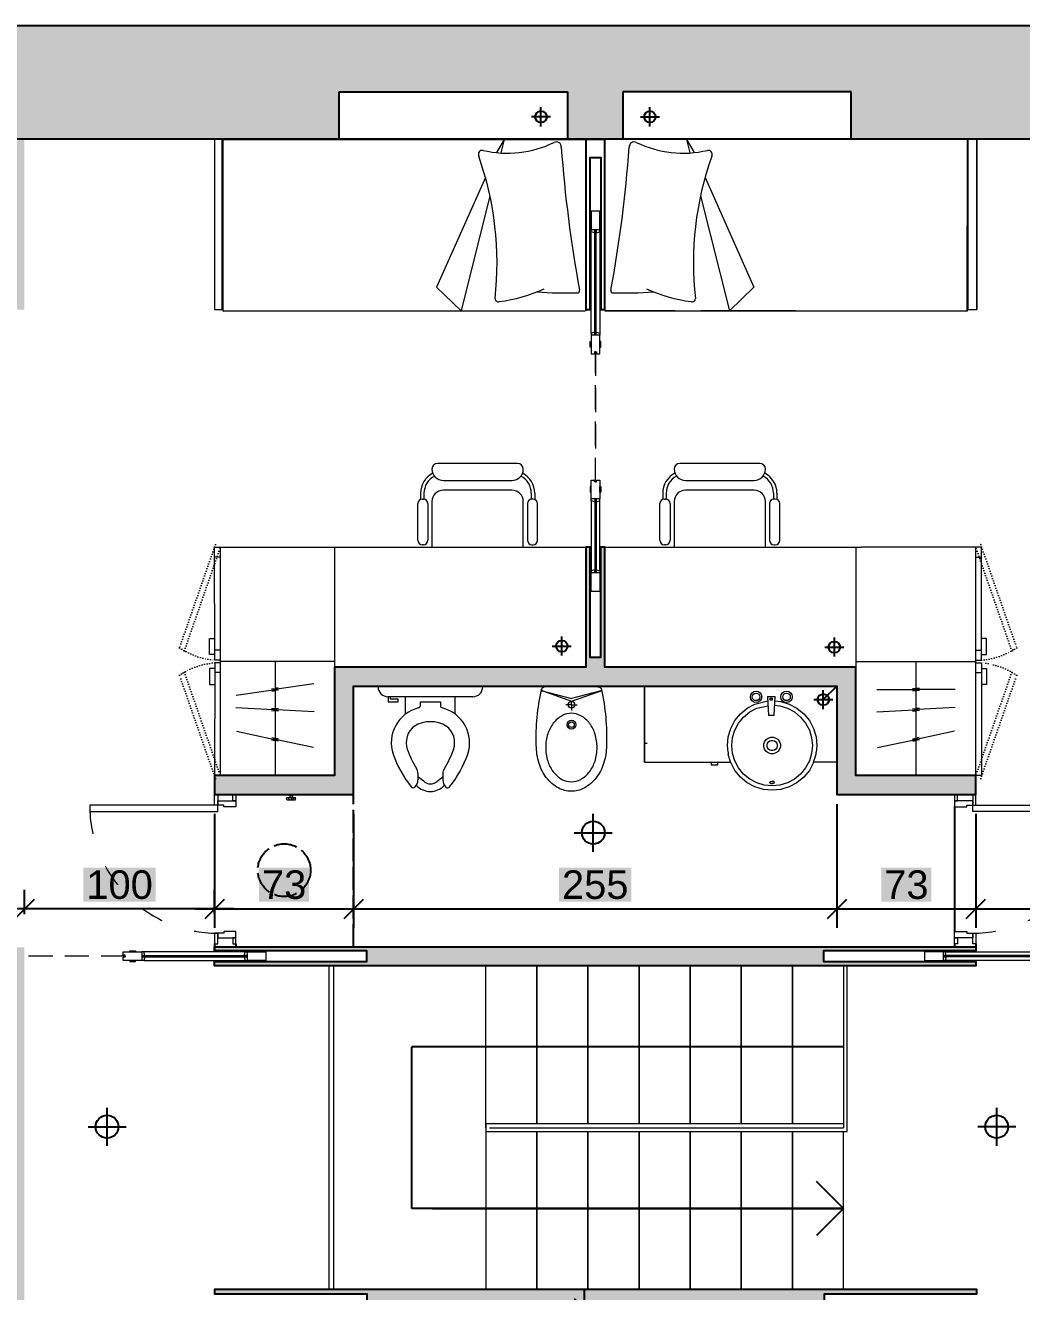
# Model space of a CAD drawing. Header units: millimetres. Extents: x 930 to 6336, y 2219 to 4338.
# Drawn here: x 4388 to 4912, y 3141 to 3806 of the extents above; entities that cross this region are included whole.
import ezdxf

# ---------------------------------------------------------------- set-up
doc = ezdxf.new("R2010")
doc.units = ezdxf.units.MM
for name, pattern in [('ACAD_ISO02W100', [15, 12, -3]), ('ACAD_ISO03W100', [30, 12, -18]), ('ACAD_ISO07W100', [3, 0, -3]), ('DOT2', [0.125, 0, -0.125]), ('TRATTEGGIATA2', [9.525, 6.35, -3.175])]:
    doc.linetypes.add(name, pattern=pattern)
for name, color, linetype, lineweight in [('arredi', 5, 'Continuous', 18), ('QUOTE', 3, 'Continuous', 9), ('serramenti e scale', 4, 'Continuous', 18)]:
    doc.layers.add(name, color=color, linetype=linetype, lineweight=lineweight)
doc.layers.add('dettagli', color=6, linetype='Continuous')
doc.layers.add('muri sezionati', color=1, linetype='Continuous')
doc.styles.add('ARCH', font='txt')
doc.styles.get("Standard").update_dxf_attribs({"font": 'arial.ttf'})
doc.dimstyles.new('ook', dxfattribs={"dimtxt": 15, "dimasz": 10, "dimexe": 10, "dimexo": 10, "dimgap": 5, "dimtad": 1, "dimtoh": 1, "dimdec": 0, "dimzin": 0, "dimdsep": 46, "dimtxsty": 'Standard', "dimblk": 'OBLIQUE', "dimcen": 0.09, "dimdle": 10, "dimclrt": 3, "dimadec": 0, "dimazin": 0, "dimtfac": 1, "dimtdec": 0, "dimtofl": 0, "dimtmove": 0, "dimatfit": 3, "dimldrblk": 'OBLIQUE', "dimfxl": 1, "dimtfill": 2, "dimtfillclr": 250, "dimtolj": 1, "dimtzin": 0, "dimarcsym": 0})

# ---------------------------------------------------------------- blocks, each defined once
blk = doc.blocks.new('15PTOI06')
for p, q in [((8, 8.5), (8, -8.5)), ((11.5, 5), (8, 5)), ((9, 2), (9.765178, 2)), ((9, -2), (9, 2)), ((23.431562, 2.5), (24.727861, 2.5)), ((24.931034, 1.327586), (24.062054, 2.5)), ((9.765178, -2), (9, -2)), ((23.431562, -2.5), (24.690476, -2.5)), ((24.931034, -1.327586), (24.062054, -2.5)), ((11.5, -5), (8, -5)), ((9, -6.5), (8.5, -6.5)), ((8.5, -6.5), (8.5, -8)), ((9, -8.5), (9, -6.5)), ((8.5, -8), (8, -8)), ((8, -8.5), (9, -8.5))]:
    blk.add_line(p, q)
for centre, radius, start, end in [((6, 8.5), 2, 0, 90), ((17.25, 0.65), 7.210062, 71.816347, 166.116636), ((12, -13.75), 22.534695, 51.265418, 70.559965), ((19.118098, 0), 6.118098, 147.797266, 212.202734), ((17.25, 0.65), 4.210062, 71.816347, 142.891702), ((12, -13.75), 19.534695, 57.937508, 70.559965), ((23.431562, 4.5), 2, 237.937508, 270), ((24.727861, 4.5), 2, 270, 314.939898), ((23.166667, 0), 3.833333, 313.602819, 46.397181), ((25.787408, 3.438228), 0.5, 314.939898, 51.265418), ((9.765178, 2.5), 0.5, 270, 346.116636), ((23.666667, 0), 1.833333, 313.602819, 46.397181), ((9.765178, -2.5), 0.5, 13.883364, 90), ((17.25, -0.65), 7.210062, 193.883364, 288.183653), ((23.431562, -4.5), 2, 90, 122.062492), ((24.690476, -4.5), 2, 44.162471, 90), ((17.25, -0.65), 4.210062, 217.108298, 288.183653), ((12, 13.75), 19.534695, 289.440035, 302.062492), ((12, 13.75), 22.534695, 289.440035, 308.665009), ((25.766527, -3.454957), 0.5, 308.665009, 44.162471), ((6, -8.5), 2, 270, 0)]:
    blk.add_arc(centre, radius, start, end)
at = {"style": 'ARCH'}
for tag, p, flags in [('ITEM', (0, -19.5), 3), ('ROOM_NUMBER', (0, -28.5), 1)]:
    blk.add_attdef(tag, p, '', height=6, dxfattribs=dict(at, flags=flags))
blk = doc.blocks.new('_Oblique')
at = {"color": 0, "linetype": 'ByBlock', "lineweight": -2}
blk.add_line((-0.5, -0.5), (0.5, 0.5), dxfattribs=at)
blk = doc.blocks.new('*D57')
at = {"layer": 'Defpoints', "color": 0, "transparency": 16777216}
for p in [(4814.79, 3407.23), (4560.79, 3402.23), (4814.79, 3342.16)]:
    blk.add_point(p, dxfattribs=at)
at = {"layer": 'QUOTE', "color": 0, "lineweight": -2, "transparency": 16777216}
for p, q in [((4814.79, 3397.23), (4814.79, 3332.16)), ((4560.79, 3392.23), (4560.79, 3332.16)), ((4550.79, 3342.16), (4824.79, 3342.16))]:
    blk.add_line(p, q, dxfattribs=at)
at = {"layer": 'QUOTE', "color": 0, "lineweight": -2, "transparency": 16777216, "xscale": 10, "yscale": 10, "zscale": 10, "rotation": 180}
blk.add_blockref('_Oblique', (4560.79, 3342.16), dxfattribs=at)
at = {"layer": 'QUOTE', "color": 0, "lineweight": -2, "transparency": 16777216, "xscale": 10, "yscale": 10, "zscale": 10}
blk.add_blockref('_Oblique', (4814.79, 3342.16), dxfattribs=at)
at = {"layer": 'QUOTE', "color": 3, "transparency": 16777216, "insert": (4687.79, 3354.82), "char_height": 15, "attachment_point": 5, "bg_fill": 1, "box_fill_scale": 1.1, "bg_fill_color": 250, "bg_fill_transparency": 0}
blk.add_mtext('\\A1;255', dxfattribs=at)
blk = doc.blocks.new('*D65')
at = {"layer": 'Defpoints', "color": 0, "transparency": 16777216}
for p in [(4887.79, 3402.23), (4814.79, 3342.16), (4887.79, 3342.16)]:
    blk.add_point(p, dxfattribs=at)
at = {"layer": 'QUOTE', "color": 0, "lineweight": -2, "transparency": 16777216}
for p, q in [((4887.79, 3392.23), (4887.79, 3332.16)), ((4804.79, 3342.16), (4897.79, 3342.16))]:
    blk.add_line(p, q, dxfattribs=at)
at = {"layer": 'QUOTE', "color": 0, "lineweight": -2, "transparency": 16777216, "xscale": 10, "yscale": 10, "zscale": 10, "rotation": 180}
blk.add_blockref('_Oblique', (4814.79, 3342.16), dxfattribs=at)
at = {"layer": 'QUOTE', "color": 0, "lineweight": -2, "transparency": 16777216, "xscale": 10, "yscale": 10, "zscale": 10}
blk.add_blockref('_Oblique', (4887.79, 3342.16), dxfattribs=at)
at = {"layer": 'QUOTE', "color": 3, "transparency": 16777216, "insert": (4851.29, 3354.82), "char_height": 15, "attachment_point": 5, "bg_fill": 1, "box_fill_scale": 1.1, "bg_fill_color": 250, "bg_fill_transparency": 0}
blk.add_mtext('\\A1;73', dxfattribs=at)
blk = doc.blocks.new('*D66')
at = {"layer": 'Defpoints', "color": 0, "transparency": 16777216}
for p in [(4487.79, 3402.23), (4560.79, 3402.23), (4560.79, 3342.16)]:
    blk.add_point(p, dxfattribs=at)
at = {"layer": 'QUOTE', "color": 0, "lineweight": -2, "transparency": 16777216}
for p, q in [((4487.79, 3392.23), (4487.79, 3332.16)), ((4560.79, 3392.23), (4560.79, 3332.16)), ((4477.79, 3342.16), (4570.79, 3342.16))]:
    blk.add_line(p, q, dxfattribs=at)
at = {"layer": 'QUOTE', "color": 0, "lineweight": -2, "transparency": 16777216, "xscale": 10, "yscale": 10, "zscale": 10, "rotation": 180}
blk.add_blockref('_Oblique', (4487.79, 3342.16), dxfattribs=at)
at = {"layer": 'QUOTE', "color": 0, "lineweight": -2, "transparency": 16777216, "xscale": 10, "yscale": 10, "zscale": 10}
blk.add_blockref('_Oblique', (4560.79, 3342.16), dxfattribs=at)
at = {"layer": 'QUOTE', "color": 3, "transparency": 16777216, "insert": (4524.29, 3354.82), "char_height": 15, "attachment_point": 5, "bg_fill": 1, "box_fill_scale": 1.1, "bg_fill_color": 250, "bg_fill_transparency": 0}
blk.add_mtext('\\A1;73', dxfattribs=at)
blk = doc.blocks.new('*D67')
at = {"layer": 'Defpoints', "color": 0, "transparency": 16777216}
for p in [(4988.31, 3662.99), (4887.79, 3342.16), (4988.31, 3342.16)]:
    blk.add_point(p, dxfattribs=at)
at = {"layer": 'QUOTE', "color": 0, "lineweight": -2, "transparency": 16777216}
for p, q in [((4988.31, 3652.99), (4988.31, 3332.16)), ((4877.79, 3342.16), (4998.31, 3342.16))]:
    blk.add_line(p, q, dxfattribs=at)
at = {"layer": 'QUOTE', "color": 0, "lineweight": -2, "transparency": 16777216, "xscale": 10, "yscale": 10, "zscale": 10, "rotation": 180}
blk.add_blockref('_Oblique', (4887.79, 3342.16), dxfattribs=at)
at = {"layer": 'QUOTE', "color": 0, "lineweight": -2, "transparency": 16777216, "xscale": 10, "yscale": 10, "zscale": 10}
blk.add_blockref('_Oblique', (4988.31, 3342.16), dxfattribs=at)
at = {"layer": 'QUOTE', "color": 3, "transparency": 16777216, "insert": (4938.05, 3354.82), "char_height": 15, "attachment_point": 5, "bg_fill": 1, "box_fill_scale": 1.1, "bg_fill_color": 250, "bg_fill_transparency": 0}
blk.add_mtext('\\A1;100', dxfattribs=at)
blk = doc.blocks.new('*D20')
at = {"layer": 'Defpoints', "color": 0, "transparency": 16777216}
for p in [(4703.31, 3132.23), (4681.9, 2791.69), (4703.31, 2791.69)]:
    blk.add_point(p, dxfattribs=at)
at = {"layer": 'QUOTE', "color": 0, "lineweight": -2, "transparency": 16777216}
for p, q in [((4681.9, 3142.23), (4681.9, 2781.69)), ((4693.31, 3132.23), (4671.9, 3132.23)), ((4693.31, 2791.69), (4671.9, 2791.69))]:
    blk.add_line(p, q, dxfattribs=at)
at = {"layer": 'QUOTE', "color": 0, "lineweight": -2, "transparency": 16777216, "xscale": 10, "yscale": 10, "zscale": 10}
for p, rotation in [((4681.9, 3132.23), 90), ((4681.9, 2791.69), 270)]:
    blk.add_blockref('_Oblique', p, dxfattribs=dict(at, rotation=rotation))
at = {"layer": 'QUOTE', "color": 3, "transparency": 16777216, "insert": (4669.24, 2961.96), "char_height": 15, "attachment_point": 5, "rotation": 90, "bg_fill": 1, "box_fill_scale": 1.1, "bg_fill_color": 250, "bg_fill_transparency": 0}
blk.add_mtext('\\A1;341', dxfattribs=at)
blk = doc.blocks.new('*D25')
at = {"layer": 'Defpoints', "color": 0, "transparency": 16777216}
for p in [(4387.87, 3342.16), (4387.87, 3329.43), (4487.79, 3329.43)]:
    blk.add_point(p, dxfattribs=at)
at = {"layer": 'QUOTE', "color": 0, "lineweight": -2, "transparency": 16777216}
for p, q in [((4387.87, 3339.43), (4387.87, 3352.16)), ((4487.79, 3339.43), (4487.79, 3352.16)), ((4497.79, 3342.16), (4377.87, 3342.16))]:
    blk.add_line(p, q, dxfattribs=at)
at = {"layer": 'QUOTE', "color": 0, "lineweight": -2, "transparency": 16777216, "xscale": 10, "yscale": 10, "zscale": 10, "rotation": 180}
blk.add_blockref('_Oblique', (4387.87, 3342.16), dxfattribs=at)
at = {"layer": 'QUOTE', "color": 0, "lineweight": -2, "transparency": 16777216, "xscale": 10, "yscale": 10, "zscale": 10}
blk.add_blockref('_Oblique', (4487.79, 3342.16), dxfattribs=at)
at = {"layer": 'QUOTE', "color": 3, "transparency": 16777216, "insert": (4437.83, 3354.82), "char_height": 15, "attachment_point": 5, "bg_fill": 1, "box_fill_scale": 1.1, "bg_fill_color": 250, "bg_fill_transparency": 0}
blk.add_mtext('\\A1;100', dxfattribs=at)

msp = doc.modelspace()

# ---------------------------------------------------------------- hatches: boundary and pattern name
at = {"layer": 'muri sezionati'}
h = msp.add_hatch(color=256, dxfattribs=at)
h.dxf.hatch_style = 1
h.paths.add_polyline_path([(5362.89, 3806.47), (5362.89, 3806.47), (4173.65, 3806.47), (4147.02, 3746.63), (4553.25, 3746.63), (4553.25, 3771.47), (4673.25, 3771.47), (4673.28, 3746.63), (4702.31, 3746.63), (4702.33, 3771.47), (4822.33, 3771.47), (4822.33, 3746.63), (5362.89, 3746.63)])
h.paths.add_polyline_path([(4387.79, 3746.63), (4357.79, 3746.63), (4357.79, 3657.1), (4387.79, 3657.1)])
h.paths.add_polyline_path([(5017.66, 3746.63), (4988.31, 3746.63), (4988.38, 3657.1), (4998.51, 3657.1), (4998.51, 3657.1), (5008.11, 3657.1), (5017.7, 3657.11)])
h = msp.add_hatch(color=256, dxfattribs=at)
h.dxf.hatch_style = 1
h.paths.add_polyline_path([(4387.79, 3321.96), (4357.87, 3321.96), (4357.79, 3132.3), (4387.79, 3132.3)])
h.paths.add_polyline_path([(5017.76, 3534.68), (4988.31, 3534.68), (4988.31, 3313.85), (5017.86, 3313.85)])
h.paths.add_polyline_path([(5018.31, 3152.26), (4987.79, 3152.26), (4987.59, 2456.76), (5018.31, 2456.76)])
h.paths.add_polyline_path([(4808.31, 3139.84), (4888.31, 3139.84), (4888.31, 3142.23), (4487.79, 3142.23), (4487.79, 3139.84), (4567.79, 3139.84), (4567.79, 3134.36), (4487.79, 3134.36), (4487.79, 3132.23), (4763.31, 3132.23), (4763.31, 2791.69), (4768.31, 2791.69), (4768.31, 3132.23), (4888.31, 3132.23), (4888.31, 3134.36), (4808.31, 3134.36)])
h = msp.add_hatch(color=256, dxfattribs=at)
h.dxf.hatch_style = 1
h.paths.add_polyline_path([(4824.79, 3469.23), (4692.79, 3469.23), (4692.79, 3532.23), (4690.6, 3532.23), (4690.6, 3474.21), (4685.07, 3474.21), (4685.07, 3532.24), (4682.79, 3532.24), (4682.79, 3469.23), (4550.79, 3469.23), (4550.79, 3412.23), (4487.79, 3412.23), (4487.79, 3402.23), (4560.79, 3402.23), (4560.79, 3459.23), (4814.79, 3459.23), (4814.79, 3402.23), (4887.79, 3402.23), (4887.79, 3412.23), (4824.79, 3412.23)])
h.paths.add_polyline_path([(4807.79, 3320.09), (4887.79, 3320.09), (4887.79, 3322.23), (4487.79, 3322.23), (4487.79, 3320.09), (4567.79, 3320.09), (4567.79, 3314.61), (4487.79, 3314.61), (4487.79, 3312.23), (4887.79, 3312.23), (4887.79, 3314.61), (4807.79, 3314.61)])

# ---------------------------------------------------------------- linework, layer by layer
at = {"layer": 'arredi'}
for p, q in [((4487.79, 3747.04), (4487.79, 3657.1)), ((4491.79, 3657.1), (4491.79, 3747.1)), ((4639.91, 3746.46), (4635.87, 3739.57)), ((4639.91, 3746.46), (4638.13, 3739.39)), ((4883.4, 3746.31), (4693, 3746.5)), ((4735.67, 3746.46), (4737.45, 3739.39)), ((4735.67, 3746.46), (4739.71, 3739.57)), ((4883.4, 3746.31), (4883.31, 3656.31)), ((4883.4, 3746.31), (4883.31, 3656.31)), ((4883.39, 3736.31), (4883.4, 3746.31)), ((4883.79, 3657.1), (4883.79, 3747.1)), ((4888.31, 3747.04), (4888.31, 3657.1)), ((4888.31, 3657.1), (4888.31, 3747.04)), ((4883.31, 3656.31), (4883.39, 3736.31)), ((4630.09, 3726.58), (4604.42, 3668.94)), ((4745.5, 3726.58), (4771.17, 3668.94)), ((4632.48, 3716.89), (4617.28, 3656.41)), ((4743.11, 3716.89), (4758.31, 3656.41)), ((4604.42, 3668.94), (4617.28, 3656.43)), ((4771.17, 3668.94), (4758.3, 3656.43)), ((4492.27, 3656.31), (4645.94, 3656.46)), ((4492.27, 3656.31), (4645.94, 3656.46)), ((4645.94, 3656.46), (4682.27, 3656.5)), ((4729.65, 3656.46), (4693.31, 3656.5)), ((4883.31, 3656.31), (4729.65, 3656.46)), ((4883.31, 3656.31), (4729.65, 3656.46)), ((4793.24, 3656.4), (4743.24, 3656.45)), ((4647, 3576.29), (4605, 3576.29)), ((4774.26, 3576.29), (4732.26, 3576.29)), ((4608, 3567.29), (4644, 3567.29)), ((4650, 3573.29), (4650, 3573.29)), ((4735.26, 3567.29), (4771.26, 3567.29)), ((4777.26, 3573.29), (4777.26, 3573.29)), ((4596, 3560.56), (4596, 3557.39)), ((4597.8, 3560.56), (4597.8, 3557.54)), ((4644, 3562.23), (4608, 3562.23)), ((4654.2, 3560.56), (4654.2, 3557.54)), ((4656, 3560.56), (4656, 3557.39)), ((4723.26, 3560.56), (4723.26, 3557.39)), ((4725.06, 3560.56), (4725.06, 3557.54)), ((4771.26, 3562.23), (4735.26, 3562.23)), ((4781.46, 3560.56), (4781.46, 3557.54)), ((4783.26, 3560.56), (4783.26, 3557.39)), ((4594.48, 3535.96), (4594.48, 3555.16)), ((4596.88, 3557.56), (4597.48, 3557.56)), ((4599.88, 3555.16), (4599.88, 3535.96)), ((4602, 3556.23), (4602, 3532.23)), ((4650, 3532.23), (4650, 3556.23)), ((4652.12, 3555.16), (4652.12, 3535.96)), ((4655.12, 3557.56), (4654.52, 3557.56)), ((4657.52, 3535.96), (4657.52, 3555.16)), ((4721.74, 3535.96), (4721.74, 3555.16)), ((4724.14, 3557.56), (4724.74, 3557.56)), ((4727.14, 3555.16), (4727.14, 3535.96)), ((4729.26, 3556.23), (4729.26, 3532.23)), ((4777.26, 3532.23), (4777.26, 3556.23)), ((4779.38, 3555.16), (4779.38, 3535.96)), ((4782.38, 3557.56), (4781.78, 3557.56)), ((4784.78, 3535.96), (4784.78, 3555.16)), ((4597.48, 3533.56), (4596.88, 3533.56)), ((4654.52, 3533.56), (4655.12, 3533.56)), ((4724.74, 3533.56), (4724.14, 3533.56)), ((4781.78, 3533.56), (4782.38, 3533.56)), ((4487.79, 3532.22), (4490.79, 3532.23)), ((4487.81, 3472.92), (4487.79, 3532.22)), ((4490.79, 3526.98), (4487.79, 3526.98)), ((4490.79, 3532.23), (4550.79, 3532.23)), ((4490.79, 3412.23), (4490.79, 3532.23)), ((4547.79, 3532.23), (4682.79, 3532.23)), ((4550.79, 3532.23), (4550.79, 3412.23)), ((4692.79, 3532.23), (4827.79, 3532.23)), ((4824.79, 3532.23), (4824.79, 3412.23)), ((4887.79, 3532.23), (4827.79, 3532.23)), ((4887.79, 3412.23), (4887.79, 3532.23)), ((4887.79, 3412.23), (4887.79, 3532.23)), ((4890.79, 3532.22), (4887.79, 3532.23)), ((4887.79, 3526.98), (4890.79, 3526.98)), ((4890.77, 3472.92), (4890.79, 3532.22)), ((4485.12, 3475.9), (4485.12, 3484.36)), ((4485.12, 3484.36), (4487.81, 3484.36)), ((4893.47, 3484.36), (4890.78, 3484.36)), ((4893.46, 3475.9), (4893.47, 3484.36)), ((4487.81, 3475.9), (4485.12, 3475.9)), ((4490.81, 3478.08), (4487.81, 3478.08)), ((4887.78, 3478.08), (4890.78, 3478.08)), ((4890.77, 3475.9), (4893.46, 3475.9)), ((4487.81, 3468.55), (4485.12, 3468.55)), ((4485.12, 3468.55), (4485.12, 3460.09)), ((4487.81, 3471.53), (4487.79, 3412.23)), ((4490.81, 3472.92), (4487.81, 3472.92)), ((4490.81, 3471.53), (4487.81, 3471.53)), ((4550.79, 3472.23), (4490.79, 3472.23)), ((4519.57, 3472.23), (4519.57, 3412.23)), ((4824.79, 3472.23), (4887.79, 3472.23)), ((4856.29, 3472.23), (4856.29, 3412.23)), ((4887.77, 3472.92), (4890.77, 3472.92)), ((4887.77, 3471.53), (4890.77, 3471.53)), ((4890.77, 3471.53), (4890.79, 3412.23)), ((4890.77, 3468.55), (4893.46, 3468.55)), ((4893.46, 3468.55), (4893.47, 3460.09)), ((4490.81, 3466.37), (4487.81, 3466.37)), ((4539.9, 3460.48), (4520.5, 3457.63)), ((4887.78, 3466.37), (4890.78, 3466.37)), ((4485.12, 3460.09), (4487.81, 3460.09)), ((4499.07, 3454.49), (4518.47, 3457.34)), ((4517.6, 3457.8), (4519.4, 3458.07)), ((4517.77, 3456.64), (4519.57, 3456.9)), ((4519.46, 3457.68), (4518.64, 3457.56)), ((4519.52, 3457.29), (4518.7, 3457.17)), ((4521.2, 3458.33), (4519.4, 3458.07)), ((4519.46, 3457.68), (4520.28, 3457.8)), ((4519.52, 3457.29), (4520.33, 3457.41)), ((4521.37, 3457.17), (4519.57, 3456.9)), ((4659.93, 3456.84), (4675.32, 3452.66)), ((4660.19, 3456.7), (4675.31, 3451.38)), ((4675.31, 3451.38), (4690.47, 3456.63)), ((4690.73, 3456.77), (4675.32, 3452.66)), ((4713.76, 3419.23), (4713.76, 3459.23)), ((4713.76, 3430.38), (4713.76, 3459.23)), ((4713.76, 3459.23), (4713.76, 3419.23)), ((4778.31, 3453.85), (4782.31, 3453.85)), ((4778.31, 3453.85), (4778.81, 3443.85)), ((4781.81, 3443.85), (4782.31, 3453.85)), ((4835.72, 3457.47), (4855.33, 3457.47)), ((4854.53, 3458.06), (4856.35, 3458.06)), ((4854.53, 3456.88), (4856.35, 3456.88)), ((4856.35, 3457.66), (4855.52, 3457.66)), ((4856.35, 3457.27), (4855.52, 3457.27)), ((4858.17, 3458.06), (4856.35, 3458.06)), ((4856.35, 3457.66), (4857.18, 3457.66)), ((4856.35, 3457.27), (4857.18, 3457.27)), ((4858.17, 3456.88), (4856.35, 3456.88)), ((4876.98, 3457.47), (4857.37, 3457.47)), ((4893.47, 3460.09), (4890.78, 3460.09)), ((4498.92, 3448.02), (4518.5, 3446.92)), ((4517.73, 3447.55), (4519.55, 3447.45)), ((4519.53, 3447.05), (4518.7, 3447.1)), ((4519.53, 3447.05), (4520.35, 3447.01)), ((4521.37, 3447.34), (4519.55, 3447.45)), ((4675.31, 3449.48), (4672.31, 3449.49)), ((4675.31, 3449.48), (4675.3, 3446.48)), ((4675.31, 3449.48), (4675.31, 3451.38)), ((4675.31, 3449.48), (4678.31, 3449.48)), ((4764.11, 3444.69), (4767.68, 3447.61)), ((4767.68, 3447.61), (4771.75, 3449.79)), ((4768.98, 3445.66), (4772.65, 3447.61)), ((4771.75, 3449.79), (4778.42, 3451.52)), ((4772.65, 3447.61), (4778.55, 3448.91)), ((4782.07, 3449.16), (4784.88, 3448.82)), ((4782.19, 3451.51), (4785.34, 3451.13)), ((4784.88, 3448.82), (4788.85, 3447.61)), ((4785.34, 3451.13), (4789.75, 3449.79)), ((4788.85, 3447.61), (4792.52, 3445.66)), ((4789.75, 3449.79), (4793.82, 3447.61)), ((4793.82, 3447.61), (4797.39, 3444.69)), ((4854.5, 3447.34), (4856.32, 3447.45)), ((4856.34, 3447.05), (4855.51, 3447.01)), ((4858.13, 3447.55), (4856.32, 3447.45)), ((4856.34, 3447.05), (4857.17, 3447.1)), ((4876.95, 3448.02), (4857.37, 3446.92)), ((4517.67, 3446.37), (4519.48, 3446.27)), ((4519.51, 3446.67), (4518.68, 3446.71)), ((4521.3, 3446.17), (4519.48, 3446.27)), ((4519.51, 3446.67), (4520.33, 3446.62)), ((4540.12, 3445.7), (4520.54, 3446.8)), ((4759.01, 3437.05), (4761.19, 3441.12)), ((4761.19, 3441.12), (4764.11, 3444.69)), ((4763.14, 3439.81), (4765.78, 3443.02)), ((4765.78, 3443.02), (4768.98, 3445.66)), ((4781.81, 3443.85), (4778.81, 3443.85)), ((4792.52, 3445.66), (4795.72, 3443.02)), ((4795.72, 3443.02), (4798.36, 3439.81)), ((4797.39, 3444.69), (4800.31, 3441.12)), ((4800.31, 3441.12), (4802.49, 3437.05)), ((4835.75, 3445.7), (4855.33, 3446.8)), ((4854.57, 3446.17), (4856.38, 3446.27)), ((4856.36, 3446.67), (4855.53, 3446.62)), ((4856.36, 3446.67), (4857.19, 3446.71)), ((4858.2, 3446.37), (4856.38, 3446.27)), ((4499.33, 3435.51), (4518.52, 3431.46)), ((4757.67, 3432.64), (4759.01, 3437.05)), ((4759.98, 3432.18), (4761.19, 3436.15)), ((4761.19, 3436.15), (4763.14, 3439.81)), ((4798.36, 3439.81), (4800.31, 3436.15)), ((4800.31, 3436.15), (4801.52, 3432.18)), ((4802.49, 3437.05), (4803.83, 3432.64)), ((4876.54, 3435.51), (4857.35, 3431.46)), ((4517.62, 3431.05), (4519.4, 3430.67)), ((4517.86, 3432.2), (4519.64, 3431.82)), ((4519.48, 3431.06), (4518.67, 3431.23)), ((4519.56, 3431.44), (4518.75, 3431.61)), ((4521.18, 3430.29), (4519.4, 3430.67)), ((4519.48, 3431.06), (4520.29, 3430.88)), ((4519.56, 3431.44), (4520.37, 3431.26)), ((4521.42, 3431.45), (4519.64, 3431.82)), ((4539.7, 3426.98), (4520.52, 3431.03)), ((4714.09, 3429.23), (4715.09, 3429.23)), ((4757.22, 3428.05), (4757.67, 3432.64)), ((4757.57, 3424.52), (4757.22, 3428.05)), ((4759.57, 3428.05), (4759.98, 3432.18)), ((4759.98, 3423.92), (4759.57, 3428.05)), ((4776.39, 3428.74), (4776.82, 3430.05)), ((4776.39, 3427.36), (4776.39, 3428.74)), ((4776.82, 3426.05), (4776.39, 3427.36)), ((4776.82, 3430.05), (4777.63, 3431.17)), ((4777.63, 3431.17), (4778.75, 3431.98)), ((4778.08, 3428.47), (4778.34, 3429.28)), ((4778.08, 3427.63), (4778.08, 3428.47)), ((4778.34, 3426.82), (4778.08, 3427.63)), ((4778.34, 3429.28), (4778.84, 3429.96)), ((4778.75, 3431.98), (4780.06, 3432.41)), ((4778.84, 3429.96), (4779.52, 3430.46)), ((4779.52, 3430.46), (4780.33, 3430.72)), ((4780.06, 3432.41), (4781.44, 3432.41)), ((4780.33, 3430.72), (4781.17, 3430.72)), ((4781.17, 3430.72), (4781.98, 3430.46)), ((4781.44, 3432.41), (4782.75, 3431.98)), ((4781.98, 3430.46), (4782.66, 3429.96)), ((4782.66, 3429.96), (4783.16, 3429.28)), ((4782.75, 3431.98), (4783.87, 3431.17)), ((4783.16, 3429.28), (4783.42, 3428.47)), ((4783.42, 3427.63), (4783.16, 3426.82)), ((4783.42, 3428.47), (4783.42, 3427.63)), ((4783.87, 3431.17), (4784.68, 3430.05)), ((4784.68, 3430.05), (4785.11, 3428.74)), ((4785.11, 3427.36), (4784.68, 3426.05)), ((4785.11, 3428.74), (4785.11, 3427.36)), ((4801.52, 3432.18), (4801.93, 3428.05)), ((4801.93, 3428.05), (4801.52, 3423.92)), ((4803.83, 3432.64), (4804.28, 3428.05)), ((4804.28, 3428.05), (4803.93, 3424.52)), ((4836.16, 3426.98), (4855.35, 3431.03)), ((4854.45, 3431.45), (4856.23, 3431.82)), ((4854.69, 3430.29), (4856.47, 3430.67)), ((4856.31, 3431.44), (4855.5, 3431.26)), ((4856.39, 3431.06), (4855.58, 3430.88)), ((4858.01, 3432.2), (4856.23, 3431.82)), ((4856.31, 3431.44), (4857.12, 3431.61)), ((4856.39, 3431.06), (4857.2, 3431.23)), ((4858.25, 3431.05), (4856.47, 3430.67)), ((4757.57, 3424.52), (4757.57, 3424.52)), ((4757.57, 3424.52), (4757.67, 3423.46)), ((4758.96, 3419.23), (4757.67, 3423.46)), ((4761.19, 3419.94), (4759.98, 3423.92)), ((4777.63, 3424.93), (4776.82, 3426.05)), ((4778.75, 3424.12), (4777.63, 3424.93)), ((4778.84, 3426.14), (4778.34, 3426.82)), ((4780.06, 3423.69), (4778.75, 3424.12)), ((4779.52, 3425.64), (4778.84, 3426.14)), ((4780.33, 3425.38), (4779.52, 3425.64)), ((4781.44, 3423.69), (4780.06, 3423.69)), ((4781.17, 3425.38), (4780.33, 3425.38)), ((4781.98, 3425.64), (4781.17, 3425.38)), ((4782.75, 3424.12), (4781.44, 3423.69)), ((4782.66, 3426.14), (4781.98, 3425.64)), ((4783.16, 3426.82), (4782.66, 3426.14)), ((4783.87, 3424.93), (4782.75, 3424.12)), ((4784.68, 3426.05), (4783.87, 3424.93)), ((4801.52, 3423.92), (4800.31, 3419.94)), ((4802.54, 3419.23), (4803.83, 3423.46)), ((4803.83, 3423.46), (4803.93, 3424.52)), ((4814.79, 3420.64), (4814.72, 3420.1)), ((4713.76, 3419.23), (4758.96, 3419.23)), ((4713.76, 3419.23), (4758.96, 3419.23)), ((4718.62, 3419.23), (4758.96, 3419.23)), ((4748.64, 3419.23), (4748.64, 3417.93)), ((4748.64, 3417.93), (4752.17, 3417.93)), ((4752.17, 3417.93), (4752.17, 3419.23)), ((4759.01, 3419.04), (4758.96, 3419.23)), ((4761.19, 3414.98), (4759.01, 3419.04)), ((4763.14, 3416.28), (4761.19, 3419.94)), ((4764.11, 3411.41), (4761.19, 3414.98)), ((4765.78, 3413.07), (4763.14, 3416.28)), ((4798.36, 3416.28), (4795.72, 3413.07)), ((4800.31, 3414.98), (4797.39, 3411.41)), ((4800.31, 3419.94), (4798.36, 3416.28)), ((4802.49, 3419.04), (4800.31, 3414.98)), ((4813.78, 3419.23), (4802.54, 3419.23)), ((4812.54, 3419.23), (4812.49, 3419.04)), ((4814.17, 3419.33), (4813.78, 3419.23)), ((4814.5, 3419.63), (4814.17, 3419.33)), ((4814.72, 3420.1), (4814.5, 3419.63)), ((4767.68, 3408.48), (4764.11, 3411.41)), ((4768.98, 3410.44), (4765.78, 3413.07)), ((4771.75, 3406.31), (4767.68, 3408.48)), ((4772.65, 3408.48), (4768.98, 3410.44)), ((4776.62, 3407.28), (4772.65, 3408.48)), ((4780.75, 3406.87), (4776.62, 3407.28)), ((4779.57, 3408.64), (4779.63, 3408.81)), ((4779.57, 3408.64), (4779.63, 3408.46)), ((4779.63, 3408.81), (4779.75, 3408.94)), ((4779.63, 3408.46), (4779.75, 3408.33)), ((4779.75, 3408.94), (4779.92, 3409.05)), ((4779.75, 3408.33), (4779.92, 3408.22)), ((4779.92, 3409.05), (4780.13, 3409.14)), ((4779.92, 3408.22), (4780.13, 3408.14)), ((4780.13, 3409.14), (4780.38, 3409.2)), ((4780.13, 3408.14), (4780.38, 3408.08)), ((4780.38, 3409.2), (4780.75, 3409.23)), ((4780.38, 3408.08), (4780.75, 3408.05)), ((4781.12, 3409.2), (4780.75, 3409.23)), ((4781.12, 3408.08), (4780.75, 3408.05)), ((4784.88, 3407.28), (4780.75, 3406.87)), ((4781.37, 3409.14), (4781.12, 3409.2)), ((4781.37, 3408.14), (4781.12, 3408.08)), ((4781.58, 3409.05), (4781.37, 3409.14)), ((4781.58, 3408.22), (4781.37, 3408.14)), ((4781.75, 3408.94), (4781.58, 3409.05)), ((4781.75, 3408.33), (4781.58, 3408.22)), ((4781.87, 3408.81), (4781.75, 3408.94)), ((4781.87, 3408.46), (4781.75, 3408.33)), ((4781.93, 3408.64), (4781.87, 3408.81)), ((4781.93, 3408.64), (4781.87, 3408.46)), ((4788.85, 3408.48), (4784.88, 3407.28)), ((4792.52, 3410.44), (4788.85, 3408.48)), ((4793.82, 3408.48), (4789.75, 3406.31)), ((4795.72, 3413.07), (4792.52, 3410.44)), ((4797.39, 3411.41), (4793.82, 3408.48)), ((4525.94, 3399.29), (4525.63, 3400.51)), ((4526.94, 3400.5), (4525.63, 3400.51)), ((4530.43, 3400.51), (4525.63, 3400.51)), ((4527.49, 3400.5), (4526.83, 3400.51)), ((4526.99, 3399.29), (4526.83, 3400.51)), ((4529.13, 3400.5), (4526.94, 3400.5)), ((4527.06, 3401.67), (4527.06, 3402.23)), ((4528.98, 3401.67), (4527.06, 3401.67)), ((4527.43, 3400.5), (4527.43, 3401.67)), ((4528.03, 3400.51), (4528.03, 3400.5)), ((4528.03, 3400.51), (4528.03, 3399.29)), ((4528.58, 3400.5), (4529.23, 3400.51)), ((4528.63, 3400.5), (4528.63, 3401.67)), ((4528.98, 3401.67), (4528.98, 3402.23)), ((4529.08, 3399.29), (4529.23, 3400.51)), ((4529.13, 3400.5), (4530.43, 3400.51)), ((4530.13, 3399.29), (4530.43, 3400.51)), ((4776.16, 3404.97), (4771.75, 3406.31)), ((4780.75, 3404.52), (4776.16, 3404.97)), ((4785.34, 3404.97), (4780.75, 3404.52)), ((4789.75, 3406.31), (4785.34, 3404.97)), ((4530.13, 3399.29), (4525.94, 3399.29)), ((4888.31, 3142.23), (4879.81, 3142.23))]:
    msp.add_line(p, q, dxfattribs=at)
at = {"layer": 'arredi', "linetype": 'ByBlock'}
for p, q in [((4487.79, 3657.1), (4491.79, 3657.1)), ((4883.79, 3657.1), (4888.31, 3657.1)), ((4890.79, 3412.23), (4887.79, 3412.23))]:
    msp.add_line(p, q, dxfattribs=at)
at = {"layer": 'arredi', "linetype": 'DOT2', "ltscale": 10}
for p, q in [((4488.19, 3533.72), (4469.27, 3479.37)), ((4890.39, 3533.72), (4909.32, 3479.37)), ((4471.87, 3477.87), (4490.79, 3532.23)), ((4906.72, 3477.87), (4887.79, 3532.23)), ((4469.27, 3479.37), (4471.87, 3477.87)), ((4909.32, 3479.37), (4906.72, 3477.87)), ((4469.27, 3465.09), (4471.87, 3466.58)), ((4488.19, 3410.73), (4469.27, 3465.09)), ((4471.87, 3466.58), (4490.79, 3412.23)), ((4906.72, 3466.58), (4887.79, 3412.23)), ((4890.39, 3410.73), (4909.32, 3465.09)), ((4909.32, 3465.09), (4906.72, 3466.58))]:
    msp.add_line(p, q, dxfattribs=at)
at = {"layer": 'arredi', "linetype": 'ACAD_ISO07W100'}
for p, q in [((4488.19, 3533.72), (4490.79, 3532.23)), ((4890.39, 3533.72), (4887.79, 3532.23)), ((4890.79, 3412.23), (4888.12, 3413.16))]:
    msp.add_line(p, q, dxfattribs=at)
at = {"layer": 'arredi'}
for points in [[(4492.27, 3656.31), (4492.18, 3746.31), (4682.68, 3746.5), (4682.77, 3656.5)], [(4883.31, 3656.31), (4883.4, 3746.31), (4692.9, 3746.5), (4692.81, 3656.5)], [(4779.81, 3451.85), (4779.81, 3452.85), (4780.81, 3452.85), (4780.81, 3451.85)]]:
    msp.add_lwpolyline(points, close=True, dxfattribs=at)
for points in [[(4661.49, 3459.01), (4689.17, 3458.95, -0.353669), (4691.12, 3457.36, -0.060433), (4693.7, 3428.1, -0.07695), (4692.21, 3418.59, -0.086815), (4688.25, 3411.03, -0.105749), (4681.97, 3405.69, -0.125559), (4675.21, 3403.98, -0.125559), (4668.45, 3405.72, -0.105749), (4662.2, 3411.09, -0.086815), (4658.27, 3418.67, -0.07695), (4656.82, 3428.18, -0.060433), (4659.53, 3457.44, -0.353669)], [(4661.76, 3427.01, 0.075445), (4662.82, 3419.91, 0.085783), (4665.68, 3414.28, 0.10607), (4670.27, 3410.27, 0.126822), (4675.22, 3408.98, 0.126822), (4680.17, 3410.25, 0.10607), (4684.78, 3414.23, 0.085783), (4687.67, 3419.86, 0.075445), (4688.76, 3426.95, 0.075445), (4687.7, 3434.05, 0.085783), (4684.83, 3439.69, 0.10607), (4680.25, 3443.69, 0.126822), (4675.3, 3444.98, 0.126822), (4670.34, 3443.72, 0.10607), (4665.74, 3439.73, 0.085783), (4662.85, 3434.11, 0.075445)]]:
    msp.add_lwpolyline(points, format="xyb", close=True, dxfattribs=at)
for centre, radius in [((4772.31, 3453.61), 3), ((4772.31, 3453.61), 2), ((4788.31, 3453.61), 3), ((4788.31, 3453.61), 2), ((4675.31, 3449.48), 1.75), ((4675.29, 3438.98), 2.3), ((4675.29, 3438.98), 1.5)]:
    msp.add_circle(centre, radius, dxfattribs=at)
for centre, radius, start, end in [((4628.5, 3738.65), 2.14, 81.39135, 205.03114), ((4641.65, 3795.2), 55.92, 256.73712, 296.05035), ((4667.34, 3742.63), 2.58, 355.03622, 116.05035), ((5372.79, 3794.6), 704.81, 184.24616, 190.40265), ((4002.8, 3794.6), 704.81, 349.59735, 355.75384), ((4708.24, 3742.63), 2.58, 63.94965, 184.96378), ((4733.94, 3795.2), 55.92, 243.94965, 283.26288), ((4747.09, 3738.65), 2.14, 334.96886, 98.60865), ((4468.8, 3681.65), 167.42, 353.59467, 19.57193), ((4906.78, 3681.65), 167.42, 160.42807, 186.40533), ((4626.57, 3743.5), 82.91, 277.51402, 294.45439), ((4672.24, 3827.99), 162.16, 264.72364, 272.17332), ((4678.57, 3666.98), 1.05, 260.21371, 19.61259), ((4697.01, 3666.98), 1.05, 160.38741, 279.78629), ((4703.34, 3827.99), 162.16, 267.82668, 275.27636), ((4749.01, 3743.5), 82.91, 245.54561, 262.48598), ((4636.79, 3662.79), 1.62, 173.59467, 292.70116), ((4738.79, 3662.79), 1.62, 247.29884, 6.40533), ((4605, 3573.29), 3, 90, 180), ((4647, 3573.29), 3, 0, 90), ((4732.26, 3573.29), 3, 90, 180), ((4774.26, 3573.29), 3, 0, 90), ((4608, 3560.56), 12, 117.88061, 180), ((4608, 3560.56), 10.2, 117.61949, 180), ((4608, 3573.29), 6, 180, 270), ((4644, 3573.29), 6, 270, 0), ((4644, 3560.56), 10.2, 0, 62.38051), ((4644, 3560.56), 12, 0, 62.11939), ((4735.26, 3560.56), 12, 117.88061, 180), ((4735.26, 3560.56), 10.2, 117.61949, 180), ((4735.26, 3573.29), 6, 180, 270), ((4771.26, 3573.29), 6, 270, 0), ((4771.26, 3560.56), 10.2, 0, 62.38051), ((4771.26, 3560.56), 12, 0, 62.11939), ((4608, 3556.23), 6, 90, 180), ((4644, 3556.23), 6, 0, 90), ((4735.26, 3556.23), 6, 90, 180), ((4771.26, 3556.23), 6, 0, 90), ((4596.88, 3555.16), 2.4, 90, 180), ((4597.48, 3555.16), 2.4, 0, 90), ((4654.52, 3555.16), 2.4, 90, 180), ((4655.12, 3555.16), 2.4, 0, 90), ((4724.14, 3555.16), 2.4, 90, 180), ((4724.74, 3555.16), 2.4, 0, 90), ((4781.78, 3555.16), 2.4, 90, 180), ((4782.38, 3555.16), 2.4, 0, 90), ((4596.88, 3535.96), 2.4, 180, 270), ((4597.48, 3535.96), 2.4, 270, 0), ((4654.52, 3535.96), 2.4, 180, 270), ((4655.12, 3535.96), 2.4, 270, 0), ((4724.14, 3535.96), 2.4, 180, 270), ((4724.74, 3535.96), 2.4, 270, 0), ((4781.78, 3535.96), 2.4, 180, 270), ((4782.38, 3535.96), 2.4, 270, 0), ((4518.67, 3457.37), 0.194, 98.35151, 278.35151), ((4519.49, 3457.49), 0.238, 63.18386, 133.51917), ((4519.49, 3457.49), 0.238, 243.18386, 313.51917), ((4520.31, 3457.61), 0.194, 278.35151, 98.35151), ((4660.52, 3457.64), 1, 191.40212, 250.70073), ((4690.14, 3457.58), 1, 289.03818, 348.33679), ((4855.52, 3457.47), 0.194, 90, 270), ((4856.35, 3457.47), 0.238, 54.83235, 125.16765), ((4856.35, 3457.47), 0.238, 234.83235, 305.16765), ((4857.18, 3457.47), 0.194, 270, 90), ((4518.69, 3446.91), 0.194, 86.77208, 266.77208), ((4519.52, 3446.86), 0.238, 51.60442, 121.93973), ((4520.34, 3446.81), 0.194, 266.77208, 86.77208), ((4855.52, 3446.81), 0.194, 93.22792, 273.22792), ((4856.35, 3446.86), 0.238, 58.06027, 128.39558), ((4857.18, 3446.91), 0.194, 273.22792, 93.22792), ((4519.52, 3446.86), 0.238, 231.60442, 301.93973), ((4856.35, 3446.86), 0.238, 238.06027, 308.39558), ((4518.71, 3431.42), 0.194, 78.081, 258.081), ((4519.52, 3431.25), 0.238, 222.91334, 293.24865), ((4519.52, 3431.25), 0.238, 42.91334, 113.24865), ((4520.33, 3431.07), 0.194, 258.081, 78.081), ((4855.54, 3431.07), 0.194, 101.919, 281.919), ((4856.35, 3431.25), 0.238, 66.75135, 137.08666), ((4856.35, 3431.25), 0.238, 246.75135, 317.08666), ((4857.16, 3431.42), 0.194, 281.919, 101.919)]:
    msp.add_arc(centre, radius, start, end, dxfattribs=at)
at = {"layer": 'arredi', "linetype": 'DOT2', "ltscale": 10}
for centre, start, end in [((4490.79, 3510.68), 235.48639, 265.48639), ((4887.79, 3510.68), 274.51361, 304.51361), ((4490.79, 3433.77), 94.51361, 124.51361), ((4887.79, 3433.77), 55.48639, 85.48639)]:
    msp.add_arc(centre, 37.88, start, end, dxfattribs=at)
at = {"layer": 'dettagli'}
for p, q in [((4659.29, 3753.39), (4659.29, 3763.39)), ((4716.54, 3753.39), (4716.54, 3763.39)), ((4656.29, 3758.39), (4654.29, 3758.39)), ((4664.29, 3758.39), (4656.29, 3758.39)), ((4711.54, 3758.39), (4719.54, 3758.39)), ((4719.54, 3758.39), (4721.54, 3758.39)), ((4665.23, 3480.28), (4673.23, 3480.28)), ((4670.23, 3475.28), (4670.23, 3485.28)), ((4673.23, 3480.28), (4675.23, 3480.28)), ((4813.46, 3474.75), (4813.46, 3484.75)), ((4808.46, 3479.75), (4816.46, 3479.75)), ((4816.46, 3479.75), (4818.46, 3479.75)), ((4807.65, 3452.16), (4814.79, 3459.23)), ((4807.65, 3447.16), (4807.65, 3457.16)), ((4802.65, 3452.16), (4810.65, 3452.16)), ((4810.65, 3452.16), (4812.65, 3452.16)), ((4876.59, 3395.83), (4876.59, 3330.23)), ((4686.75, 3372.23), (4686.75, 3392.23)), ((4676.75, 3382.23), (4692.75, 3382.23)), ((4692.75, 3382.23), (4696.75, 3382.23)), ((4591.39, 3184.73), (4591.39, 3269.73)), ((4818.25, 3269.73), (4591.4, 3269.73)), ((4431.26, 3217.73), (4431.26, 3237.73)), ((4898.77, 3217.73), (4898.77, 3237.73)), ((4421.26, 3227.73), (4437.26, 3227.73)), ((4437.26, 3227.73), (4441.26, 3227.73)), ((4892.77, 3227.73), (4888.77, 3227.73)), ((4908.77, 3227.73), (4892.77, 3227.73)), ((4818.25, 3184.73), (4591.39, 3184.73)), ((4602.25, 3184.73), (4818.25, 3184.73))]:
    msp.add_line(p, q, dxfattribs=at)
at = {"layer": 'dettagli', "linetype": 'ACAD_ISO02W100'}
msp.add_line((4560.79, 3322.23), (4560.79, 3402.23), dxfattribs=at)
at = {"layer": 'dettagli', "ltscale": 3}
for q in [(4804.11, 3198.87), (4804.11, 3170.58)]:
    msp.add_line((4818.25, 3184.73), q, dxfattribs=at)
at = {"layer": 'dettagli'}
for centre, radius in [((4659.29, 3758.39), 3), ((4716.54, 3758.39), 3), ((4670.23, 3480.28), 3), ((4813.46, 3479.75), 3), ((4807.65, 3452.16), 3), ((4686.75, 3382.23), 6), ((4431.26, 3227.73), 6), ((4898.77, 3227.73), 6)]:
    msp.add_circle(centre, radius, dxfattribs=at)
at = {"layer": 'dettagli', "linetype": 'ACAD_ISO02W100'}
msp.add_circle((4524.33, 3362.52), 13.86, dxfattribs=at)
msp.add_circle((4524.33, 3362.52), 13.86, dxfattribs=at)
at = {"layer": 'muri sezionati'}
for p, q in [((4173.65, 3806.47), (5362.89, 3806.47)), ((4553.25, 3746.47), (4553.25, 3771.47)), ((4553.25, 3771.47), (4673.25, 3771.47)), ((4673.25, 3771.47), (4673.28, 3746.49)), ((4702.33, 3771.47), (4702.31, 3746.49)), ((4822.33, 3771.47), (4702.33, 3771.47)), ((4822.33, 3746.47), (4822.33, 3771.47)), ((5362.89, 3746.63), (4147.02, 3746.63)), ((4487.79, 3323.83), (4487.79, 3320.09)), ((4498.99, 3323.83), (4498.99, 3322.23)), ((4876.59, 3323.83), (4876.59, 3322.23))]:
    msp.add_line(p, q, dxfattribs=at)
at = {"layer": 'muri sezionati', "linetype": 'ByBlock'}
msp.add_line((4887.79, 3323.83), (4887.79, 3322.23), dxfattribs=at)
at = {"layer": 'muri sezionati'}
for points in [[(4682.78, 3746.47), (4682.79, 3657.1), (4685.2, 3657.1), (4685.2, 3737.08), (4690.67, 3737.08), (4690.67, 3657.1), (4692.79, 3657.1), (4692.79, 3746.47), (4682.78, 3746.47)], [(4487.79, 3402.23), (4560.79, 3402.23), (4560.79, 3459.23), (4814.79, 3459.23), (4814.79, 3402.23), (4887.79, 3402.23), (4887.79, 3412.23), (4824.79, 3412.23), (4824.79, 3469.23), (4692.79, 3469.23), (4692.79, 3532.23), (4690.6, 3532.23), (4690.6, 3474.21), (4685.07, 3474.21), (4685.07, 3532.24), (4682.79, 3532.24), (4682.79, 3469.23), (4550.79, 3469.23), (4550.79, 3412.23), (4487.79, 3412.23), (4487.79, 3402.23)], [(4487.79, 3322.23), (4887.79, 3322.23), (4887.79, 3320.09), (4807.79, 3320.09), (4807.79, 3314.61), (4887.79, 3314.61), (4887.79, 3312.23), (4487.79, 3312.23), (4487.79, 3314.61), (4567.79, 3314.61), (4567.79, 3320.09), (4487.79, 3320.09), (4487.79, 3322.23)], [(4487.79, 3134.36), (4487.79, 3132.23), (4763.31, 3132.23), (4763.31, 2791.69), (4768.31, 2791.69), (4768.31, 3132.23), (4888.31, 3132.23), (4888.31, 3134.36), (4808.31, 3134.36), (4808.31, 3139.84), (4888.31, 3139.84), (4888.31, 3142.23), (4487.79, 3142.23), (4487.79, 3139.84), (4567.79, 3139.84), (4567.79, 3134.36), (4487.79, 3134.36)]]:
    msp.add_lwpolyline(points, dxfattribs=at)
at = {"layer": 'serramenti e scale', "linetype": 'ByBlock'}
for p, q in [((4685.2, 3657.1), (4685.2, 3737.1)), ((4685.2, 3737.1), (4690.67, 3737.1)), ((4690.67, 3657.1), (4690.67, 3737.1)), ((4685.13, 3532.23), (4685.13, 3474.24)), ((4690.6, 3532.23), (4690.6, 3474.24)), ((4690.6, 3474.24), (4685.13, 3474.24)), ((4547.79, 3312.23), (4547.79, 3142.23)), ((4820.25, 3225.22), (4820.25, 3312.23)), ((4818.25, 3229.22), (4630.29, 3229.22)), ((4630.29, 3229.22), (4630.29, 3227.22)), ((4630.29, 3227.22), (4630.29, 3225.22)), ((4630.29, 3225.22), (4818.25, 3225.22)), ((4632.29, 3227.23), (4818.25, 3227.23)), ((4818.25, 3225.22), (4820.25, 3225.22))]:
    msp.add_line(p, q, dxfattribs=at)
at = {"layer": 'serramenti e scale'}
for p, q in [((4690.17, 3699), (4685.7, 3699)), ((4685.7, 3644.74), (4685.7, 3697.98)), ((4687.54, 3643.72), (4687.54, 3699)), ((4688.33, 3643.72), (4688.33, 3699)), ((4690.17, 3697.98), (4690.17, 3644.74)), ((4690.17, 3643.72), (4685.7, 3643.72)), ((4687.93, 3634.91), (4687.43, 3634.91)), ((4687.43, 3634.91), (4687.43, 3633.91)), ((4687.93, 3634.91), (4688.43, 3634.91)), ((4688.43, 3634.91), (4688.43, 3633.91)), ((4687.43, 3566.52), (4687.43, 3567.52)), ((4688.43, 3566.52), (4688.43, 3567.52)), ((4687.93, 3566.52), (4687.43, 3566.52)), ((4687.93, 3566.52), (4688.43, 3566.52)), ((4690.17, 3557.71), (4685.7, 3557.71)), ((4685.7, 3556.69), (4685.7, 3519.84)), ((4687.54, 3557.71), (4687.54, 3518.82)), ((4688.33, 3557.71), (4688.33, 3518.82)), ((4690.17, 3519.84), (4690.17, 3556.69)), ((4682.79, 3532.23), (4685.13, 3532.23)), ((4690.17, 3518.82), (4685.7, 3518.82)), ((4489.39, 3399.03), (4497.39, 3399.03)), ((4886.19, 3399.03), (4878.19, 3399.03)), ((4489.39, 3327.03), (4497.39, 3327.03)), ((4886.19, 3327.03), (4878.19, 3327.03)), ((4440.79, 3317.85), (4439.79, 3317.85)), ((4440.79, 3316.85), (4439.79, 3316.85)), ((4440.79, 3317.35), (4440.79, 3317.85)), ((4440.79, 3317.35), (4440.79, 3316.85)), ((4449.6, 3319.59), (4449.6, 3315.11)), ((4449.6, 3317.74), (4504.88, 3317.74)), ((4449.6, 3316.96), (4504.88, 3316.96)), ((4503.86, 3319.59), (4450.62, 3319.59)), ((4450.62, 3315.11), (4503.86, 3315.11)), ((4504.88, 3319.59), (4504.88, 3315.11)), ((4870.7, 3319.59), (4870.7, 3315.11)), ((4925.99, 3317.74), (4870.7, 3317.74)), ((4925.99, 3316.96), (4870.7, 3316.96)), ((4871.72, 3319.59), (4924.97, 3319.59)), ((4924.97, 3315.11), (4871.72, 3315.11)), ((4887.79, 3314.61), (4887.79, 3312.23)), ((4630.29, 3312.23), (4550.29, 3312.23)), ((4550.29, 3312.23), (4550.29, 3142.23)), ((4657.14, 3312.23), (4657.14, 3229.22)), ((4683.99, 3312.23), (4683.99, 3229.22)), ((4710.84, 3312.23), (4710.84, 3229.22)), ((4764.55, 3312.23), (4764.55, 3229.22)), ((4791.4, 3312.23), (4791.4, 3229.22)), ((4657.14, 3142.23), (4657.14, 3225.22)), ((4683.99, 3142.23), (4683.99, 3225.22)), ((4710.84, 3142.23), (4710.84, 3225.22)), ((4764.55, 3142.23), (4764.55, 3225.22)), ((4791.4, 3142.23), (4791.4, 3225.22)), ((4818.25, 3142.23), (4818.25, 3225.22))]:
    msp.add_line(p, q, dxfattribs=at)
at = {"layer": 'serramenti e scale', "linetype": 'TRATTEGGIATA2', "ltscale": 2}
for p, q in [((4687.93, 3634.91), (4687.93, 3582.91)), ((4687.93, 3566.52), (4687.93, 3634.91)), ((4440.79, 3317.35), (4388.79, 3317.35))]:
    msp.add_line(p, q, dxfattribs=at)
at = {"layer": 'serramenti e scale'}
for points in [[(4690.17, 3699), (4690.17, 3708.81), (4685.7, 3708.81), (4685.7, 3699)], [(4687.54, 3699), (4687.54, 3697.43), (4685.7, 3697.98), (4685.7, 3699)], [(4688.33, 3699), (4688.33, 3697.43), (4690.17, 3697.98), (4690.17, 3699)], [(4687.54, 3643.72), (4687.54, 3645.29), (4685.7, 3644.74), (4685.7, 3643.72)], [(4685.7, 3643.72), (4685.7, 3633.91), (4687.43, 3633.91)], [(4688.33, 3643.72), (4688.33, 3645.29), (4690.17, 3644.74), (4690.17, 3643.72)], [(4688.43, 3633.91), (4690.17, 3633.91), (4690.17, 3643.72)], [(4685.7, 3557.71), (4685.7, 3567.52), (4687.43, 3567.52)], [(4688.43, 3567.52), (4690.17, 3567.52), (4690.17, 3557.71)], [(4687.54, 3557.71), (4687.54, 3556.14), (4685.7, 3556.69), (4685.7, 3557.71)], [(4688.33, 3557.71), (4688.33, 3556.14), (4690.17, 3556.69), (4690.17, 3557.71)], [(4687.54, 3518.82), (4687.54, 3520.39), (4685.7, 3519.84), (4685.7, 3518.82)], [(4688.33, 3518.82), (4688.33, 3520.39), (4690.17, 3519.84), (4690.17, 3518.82)], [(4690.17, 3518.82), (4690.17, 3509.01), (4685.7, 3509.01), (4685.7, 3518.82)], [(4439.79, 3317.85), (4439.79, 3319.59), (4449.6, 3319.59)], [(4449.6, 3315.11), (4439.79, 3315.11), (4439.79, 3316.85)], [(4449.6, 3317.74), (4451.17, 3317.74), (4450.62, 3319.59), (4449.6, 3319.59)], [(4449.6, 3316.96), (4451.17, 3316.96), (4450.62, 3315.11), (4449.6, 3315.11)], [(4504.88, 3317.74), (4503.31, 3317.74), (4503.86, 3319.59), (4504.88, 3319.59)], [(4504.88, 3316.96), (4503.31, 3316.96), (4503.86, 3315.11), (4504.88, 3315.11)], [(4504.88, 3319.59), (4514.69, 3319.59), (4514.69, 3315.11), (4504.88, 3315.11)], [(4870.7, 3319.59), (4860.89, 3319.59), (4860.89, 3315.11), (4870.7, 3315.11)], [(4870.7, 3317.74), (4872.27, 3317.74), (4871.72, 3319.59), (4870.7, 3319.59)], [(4870.7, 3316.96), (4872.27, 3316.96), (4871.72, 3315.11), (4870.7, 3315.11)], [(4630.29, 3227.23), (4630.29, 3312.23), (4657.14, 3312.23), (4657.14, 3229.22)], [(4657.14, 3229.22), (4657.14, 3312.23), (4683.99, 3312.23), (4683.99, 3229.22)], [(4683.99, 3229.22), (4683.99, 3312.23), (4710.84, 3312.23), (4710.84, 3229.22)], [(4710.84, 3229.22), (4710.84, 3312.23), (4737.69, 3312.23), (4737.69, 3229.22)], [(4737.69, 3229.22), (4737.69, 3312.23), (4764.55, 3312.23), (4764.55, 3229.22)], [(4764.55, 3229.22), (4764.55, 3312.23), (4791.4, 3312.23), (4791.4, 3229.22)], [(4791.4, 3229.22), (4791.4, 3312.23), (4818.25, 3312.23), (4818.25, 3227.23)], [(4630.29, 3227.23), (4630.29, 3142.23), (4657.14, 3142.23), (4657.14, 3225.22)], [(4657.14, 3225.22), (4657.14, 3142.23), (4683.99, 3142.23), (4683.99, 3225.22)], [(4683.99, 3225.22), (4683.99, 3142.23), (4710.84, 3142.23), (4710.84, 3225.22)], [(4710.84, 3225.22), (4710.84, 3142.23), (4737.69, 3142.23), (4737.69, 3225.22)], [(4737.69, 3225.22), (4737.69, 3142.23), (4764.55, 3142.23), (4764.55, 3225.22)], [(4764.55, 3225.22), (4764.55, 3142.23), (4791.4, 3142.23), (4791.4, 3225.22)], [(4791.4, 3225.22), (4791.4, 3142.23), (4818.25, 3142.23), (4818.25, 3225.22)]]:
    msp.add_lwpolyline(points, dxfattribs=at)
for points in [[(4685.15, 3640.32), (4685.7, 3640.32), (4685.7, 3637.3), (4685.15, 3637.3)], [(4690.72, 3640.32), (4690.17, 3640.32), (4690.17, 3637.3), (4690.72, 3637.3)], [(4685.15, 3561.11), (4685.7, 3561.11), (4685.7, 3564.13), (4685.15, 3564.13)], [(4690.72, 3561.11), (4690.17, 3561.11), (4690.17, 3564.13), (4690.72, 3564.13)], [(4489.39, 3396.63), (4487.79, 3396.63), (4487.79, 3402.23), (4489.39, 3402.23)], [(4498.99, 3399.03), (4497.39, 3399.03), (4497.39, 3402.23), (4498.99, 3402.23)], [(4876.59, 3399.03), (4878.19, 3399.03), (4878.19, 3402.23), (4876.59, 3402.23)], [(4886.19, 3396.63), (4887.79, 3396.63), (4887.79, 3402.23), (4886.19, 3402.23)], [(4489.39, 3396.63), (4422.19, 3396.63), (4422.19, 3393.43), (4489.39, 3393.43)], [(4498.99, 3395.83), (4492.59, 3395.83), (4492.59, 3396.63), (4489.39, 3396.63), (4489.39, 3399.03), (4498.99, 3399.03)], [(4876.59, 3395.83), (4882.99, 3395.83), (4882.99, 3396.63), (4886.19, 3396.63), (4886.19, 3399.03), (4876.59, 3399.03)], [(4886.19, 3396.63), (4953.39, 3396.63), (4953.39, 3393.43), (4886.19, 3393.43)], [(4489.39, 3329.43), (4487.79, 3329.43), (4487.79, 3323.83), (4489.39, 3323.83)], [(4498.99, 3330.23), (4492.59, 3330.23), (4492.59, 3329.43), (4489.39, 3329.43), (4489.39, 3327.03), (4498.99, 3327.03)], [(4876.59, 3330.23), (4882.99, 3330.23), (4882.99, 3329.43), (4886.19, 3329.43), (4886.19, 3327.03), (4876.59, 3327.03)], [(4886.19, 3329.43), (4887.79, 3329.43), (4887.79, 3323.83), (4886.19, 3323.83)], [(4498.99, 3327.03), (4497.39, 3327.03), (4497.39, 3323.83), (4498.99, 3323.83)], [(4876.59, 3327.03), (4878.19, 3327.03), (4878.19, 3323.83), (4876.59, 3323.83)], [(4446.2, 3320.14), (4446.2, 3319.59), (4443.18, 3319.59), (4443.18, 3320.14)], [(4446.2, 3314.56), (4446.2, 3315.11), (4443.18, 3315.11), (4443.18, 3314.56)]]:
    msp.add_lwpolyline(points, close=True, dxfattribs=at)
at = {"layer": 'serramenti e scale', "linetype": 'ACAD_ISO03W100'}
for centre, start, end in [((4489.45, 3396.76), 182.84137, 269.95299), ((4886.14, 3396.76), 270.04701, 357.15863)]:
    msp.add_arc(centre, 67.34, start, end, dxfattribs=at)

# ---------------------------------------------------------------- block references
at = {"layer": 'arredi', "xscale": 2.619047619047628, "yscale": 2.619047619047628, "zscale": 2.619047619047628, "rotation": 270}
msp.add_blockref('15PTOI06', (4601.17, 3474.62), dxfattribs=at)

# ---------------------------------------------------------------- texts
at = {"layer": 'arredi', "flags": 9}
msp.add_attdef('COPYRIGHT', (4675.34, 3460.98), 'Copyright progeSOFT - All rights reserved. This library is protected by international copyright laws.', height=0.0001, rotation=269.86946, dxfattribs=at)

# ---------------------------------------------------------------- dimensions: what is measured, and where the dimension line sits
at = {"layer": 'QUOTE'}
for base, p1, p2, text, picture, middle in [((4988.31, 3342.16), (4887.79, 3342.16), (4988.31, 3662.99), '100', '*D67', (4938.05, 3354.82)), ((4814.79, 3342.16), (4560.79, 3402.23), (4814.79, 3407.23), '255', '*D57', (4687.79, 3354.82))]:
    dim = msp.add_linear_dim(base=base, p1=p1, p2=p2, text=text, dimstyle='ook', dxfattribs=at)
    dim.commit()
    dim.dimension.update_dxf_attribs({"geometry": picture, "text_midpoint": middle})
for base, p1, p2, picture, middle in [((4560.79, 3342.16), (4487.79, 3402.23), (4560.79, 3402.23), '*D66', (4524.29, 3354.82)), ((4887.79, 3342.16), (4814.79, 3342.16), (4887.79, 3402.23), '*D65', (4851.29, 3354.82)), ((4387.87, 3342.16), (4487.79, 3329.43), (4387.87, 3329.43), '*D25', (4437.83, 3354.82))]:
    dim = msp.add_linear_dim(base=base, p1=p1, p2=p2, dimstyle='ook', dxfattribs=at)
    dim.commit()
    dim.dimension.update_dxf_attribs({"geometry": picture, "text_midpoint": middle})
dim = msp.add_linear_dim(base=(4681.9, 2791.69), p1=(4703.31, 3132.23), p2=(4703.31, 2791.69), angle=90, dimstyle='ook', dxfattribs=at)
dim.commit()
dim.dimension.update_dxf_attribs({"geometry": '*D20', "text_midpoint": (4669.24, 2961.96)})

doc.saveas('drawing.dxf')
